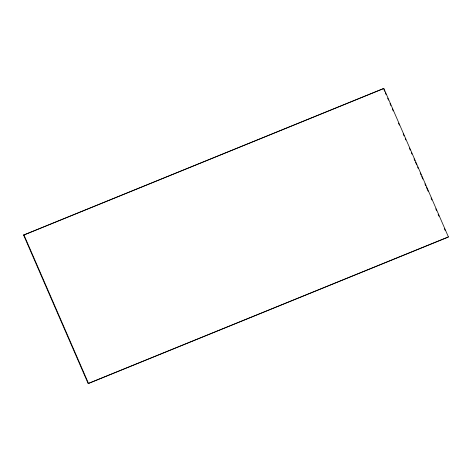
<?xml version="1.0" encoding="UTF-8"?>
<svg xmlns="http://www.w3.org/2000/svg" width="472" height="472" viewBox="0 0 472 472"><rect width="100%" height="100%" fill="white"/><g stroke="black" fill="none" stroke-linecap="round" stroke-linejoin="round"><path stroke-width="0.71" d="M23.6 235.091L383.842 88.441L448.4 236.909L448.093 237.15L88.158 383.559L23.6 235.091L383.842 88.441M88.158 383.559L448.4 236.909M383.83 89.355L384.709 91.379M385.299 92.73L386.179 94.754M387.642 98.129L388.527 100.152M389.99 103.527L390.869 105.551M392.338 108.926L393.217 110.95M398.504 123.098L399.383 125.121M403.194 133.895L404.079 135.924M405.253 138.62L405.837 139.972M409.36 148.072L410.239 150.096M411.413 152.792L411.997 154.143M414.056 158.869L414.935 160.893M415.519 162.244L416.693 164.94M417.572 166.964L418.162 168.315M420.216 173.041L421.095 175.065M421.685 176.416L422.859 179.112M424.912 183.838L425.791 185.862M426.375 187.213L428.139 191.26M431.072 198.01L431.951 200.034M435.768 208.807L436.647 210.831M438.116 214.205L438.995 216.229M444.276 228.377L445.161 230.401M23.907 234.85L88.465 383.317"/></g></svg>
